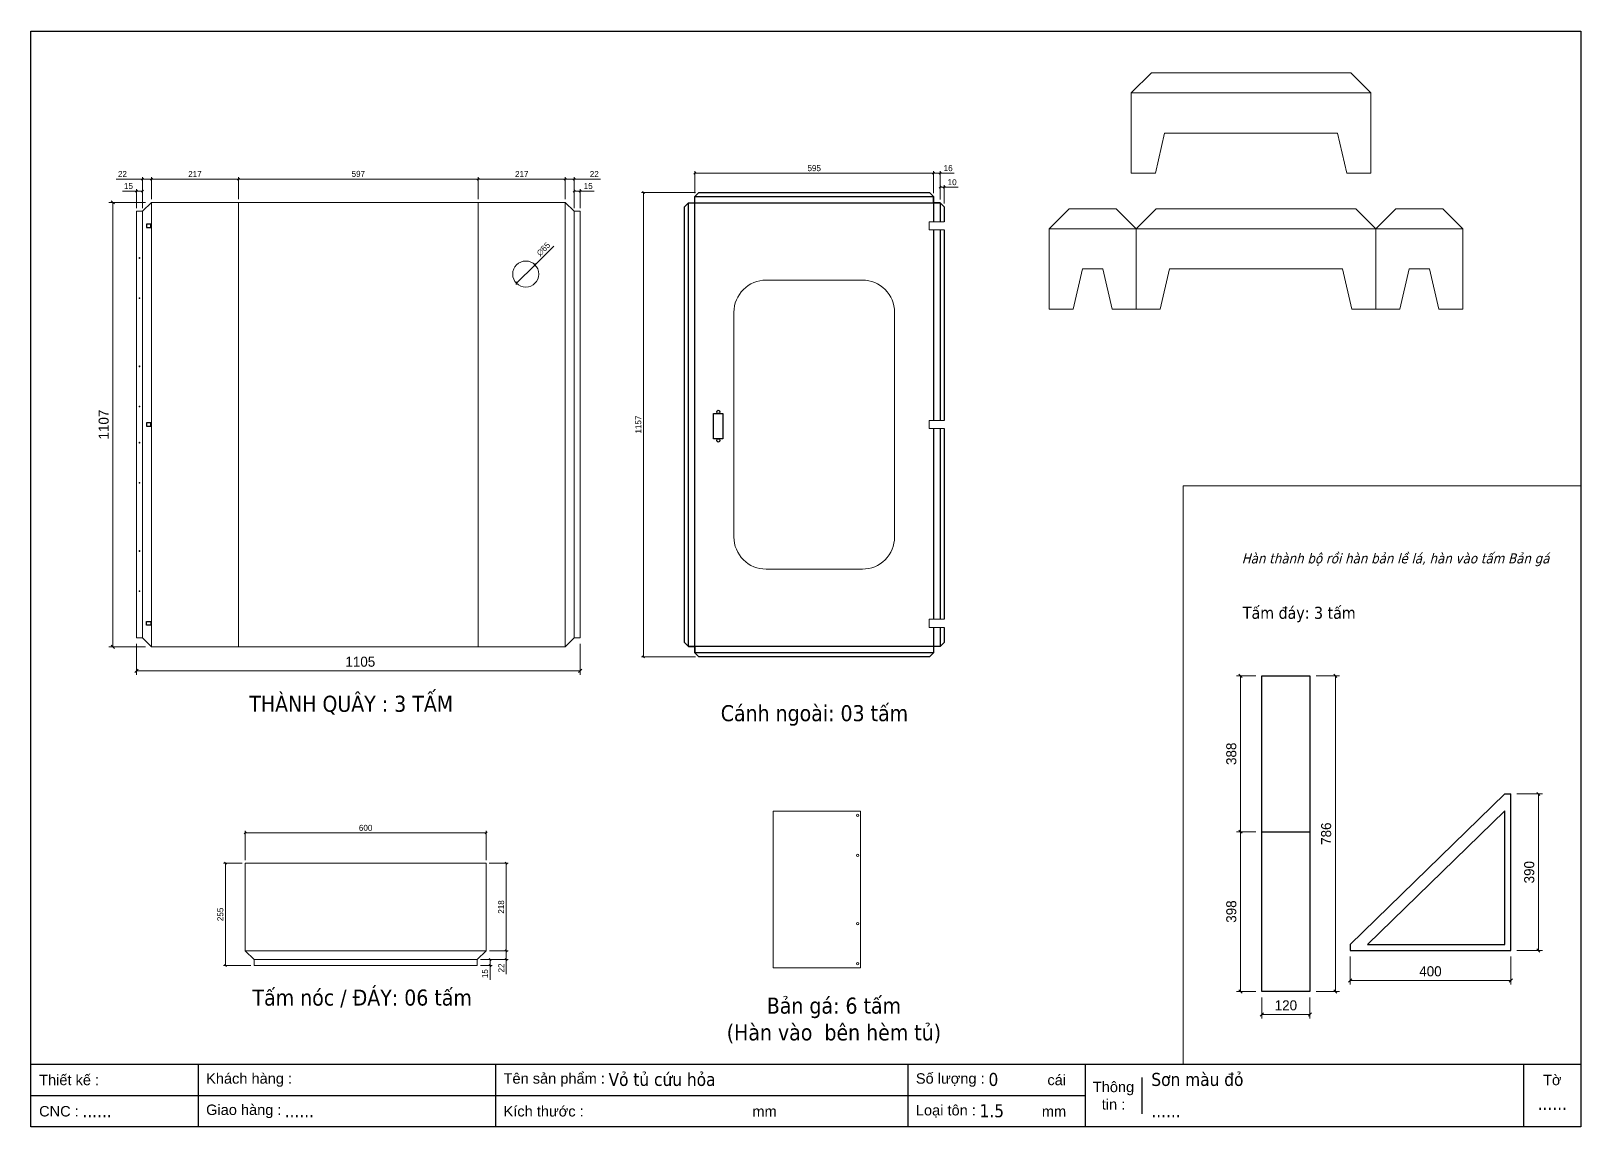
# Model space of a CAD drawing. Header units: millimetres. Extents: x 0 to 3861, y 0 to 2730.
import ezdxf
from ezdxf.enums import TextEntityAlignment as Align

# ---------------------------------------------------------------- set-up
doc = ezdxf.new("R2010")
doc.units = ezdxf.units.MM
doc.layers.add('DIM', color=253, linetype='Continuous')
doc.layers.add('S-CONCRETE', color=3, linetype='Continuous', lineweight=5)
doc.styles.add('Arial', font='arial.ttf')
doc.styles.add('Tahoma (Input Text)', font='tahoma.ttf')
doc.dimstyles.new('Dim-15', dxfattribs={"dimtxt": 15, "dimasz": 5, "dimexe": 5, "dimexo": 8, "dimgap": 5, "dimtad": 1, "dimdec": 0, "dimtxsty": 'Standard', "dimblk": 'OBLIQUE', "dimcen": 10, "dimclrd": 5, "dimclre": 5, "dimclrt": 3, "dimazin": 3, "dimtfac": 1, "dimtdec": 0, "dimtmove": 0, "dimatfit": 3, "dimldrblk": 'OBLIQUE', "dimlwd": 9, "dimlwe": 9})
doc.dimstyles.new('Dim-25', dxfattribs={"dimtxt": 25, "dimasz": 8, "dimexe": 10, "dimexo": 15, "dimgap": 10, "dimtad": 1, "dimdec": 0, "dimtxsty": 'Standard', "dimblk": 'OBLIQUE', "dimcen": 10, "dimclrd": 5, "dimclre": 5, "dimclrt": 3, "dimazin": 3, "dimtfac": 1, "dimtdec": 0, "dimtmove": 0, "dimatfit": 3, "dimldrblk": 'OBLIQUE', "dimlwd": 9, "dimlwe": 9})

# ---------------------------------------------------------------- blocks, each defined once
blk = doc.blocks.new('khungtenAsean2')
at = {"color": 7}
for p, q in [((2970, -1980), (0, -1980)), ((320, -1980), (320, -2100)), ((890, -1980), (890, -2100)), ((1680, -1980), (1680, -2100)), ((2020, -1980), (2020, -2100)), ((2860, -1980), (2860, -2100)), ((2128.3, -2005), (2128.3, -2075)), ((2020, -2040), (0, -2040))]:
    blk.add_line(p, q, dxfattribs=at)
blk.add_lwpolyline([(0, 0), (2970, 0), (2970, -2100), (0, -2100)], close=True, dxfattribs=at)
at = {"color": 2, "char_height": 20, "style": 'Arial'}
for s, insert, width, attachment_point in [('  Thiết kế :', (0, -2010), 917.634, 4), ('  Khách hàng :', (320, -2010), 917.634, 4), ('  Tên sản phẩm :', (890, -2010), 917.634, 4), ('  Số lượng :', (1680, -2010), 917.634, 4), ('cái', (1947.6, -2010), 917.634, 4), ('Thông\\Ptin :', (2074.2, -2040), 108.311, 5), ('Tờ', (2915, -2010), 110, 5), ('  CNC :', (0, -2070), 917.634, 4), ('  Giao hàng :', (320, -2070), 917.634, 4), ('  Kích thước :', (890, -2070), 917.634, 4), ('mm', (1382.3, -2070), 917.634, 4), ('  Loại tôn :', (1680, -2070), 917.634, 4), ('mm', (1936.9, -2070), 917.634, 4)]:
    blk.add_mtext(s, dxfattribs=dict(at, insert=insert, width=width, attachment_point=attachment_point))
at = {"color": 1, "style": 'Tahoma (Input Text)', "flags": 8}
for tag, p in [('#01', (137.1, -2021.3)), ('#03', (506.6, -2019.3)), ('#05', (1106.6, -2021.3)), ('#07', (1834.7, -2021.3)), ('#09', (2146.7, -2021.3)), ('#02', (98.5, -2081.3)), ('#04', (486.1, -2081.3)), ('#06', (1065.3, -2081.3)), ('#08', (1817.4, -2081.3)), ('#10', (2146.7, -2081.3))]:
    blk.add_attdef(tag, p, '', height=25, dxfattribs=at)
blk.add_attdef('#11', text='', height=25, dxfattribs=at).set_placement((2915, -2067.3), align=Align.CENTER)
blk = doc.blocks.new('*D1')
at = {"color": 0, "linetype": 'ByBlock', "lineweight": -2}
for p, q in [((1355.4, 2333.5), (1350.4, 2328.5)), ((1365.4, 2328.5), (1370.4, 2333.5))]:
    blk.add_line(p, q, dxfattribs=at)
at = {"layer": 'Defpoints', "color": 0, "transparency": 16777216}
for p in [(1367.9, 2331), (1352.9, 2281.1), (1367.9, 2281.1)]:
    blk.add_point(p, dxfattribs=at)
at = {"layer": 'DIM', "color": 5, "lineweight": 9, "transparency": 16777216}
for p, q in [((1352.9, 2289.1), (1352.9, 2336)), ((1352.9, 2331), (1367.9, 2331)), ((1367.9, 2289.1), (1367.9, 2336)), ((1367.9, 2331), (1403.1, 2331))]:
    blk.add_line(p, q, dxfattribs=at)
at = {"layer": 'DIM', "color": 3, "transparency": 16777216, "insert": (1388, 2343.7), "char_height": 15, "attachment_point": 5}
blk.add_mtext('15', dxfattribs=at)
blk = doc.blocks.new('_Oblique')
at = {"color": 0, "linetype": 'ByBlock', "lineweight": -2}
blk.add_line((-0.5, -0.5), (0.5, 0.5), dxfattribs=at)
blk = doc.blocks.new('*D2')
at = {"color": 0, "linetype": 'ByBlock', "lineweight": -2}
for p, q in [((1333.4, 2363.8), (1328.4, 2358.8)), ((1350.4, 2358.8), (1355.4, 2363.8))]:
    blk.add_line(p, q, dxfattribs=at)
at = {"layer": 'Defpoints', "color": 0, "transparency": 16777216}
for p in [(1330.9, 2361.3), (1330.9, 2303.1), (1352.9, 2281.1)]:
    blk.add_point(p, dxfattribs=at)
at = {"layer": 'DIM', "color": 5, "lineweight": 9, "transparency": 16777216}
for p, q in [((1330.9, 2311.1), (1330.9, 2366.3)), ((1330.9, 2361.3), (1352.9, 2361.3)), ((1352.9, 2289.1), (1352.9, 2366.3)), ((1352.9, 2361.3), (1418.9, 2361.3))]:
    blk.add_line(p, q, dxfattribs=at)
at = {"layer": 'DIM', "color": 3, "transparency": 16777216, "insert": (1403.1, 2373.8), "char_height": 15, "attachment_point": 5}
blk.add_mtext('22', dxfattribs=at)
blk = doc.blocks.new('*D3')
at = {"color": 0, "linetype": 'ByBlock', "lineweight": -2}
for p, q in [((1116.4, 2363.8), (1111.4, 2358.8)), ((1328.4, 2358.8), (1333.4, 2363.8))]:
    blk.add_line(p, q, dxfattribs=at)
at = {"layer": 'Defpoints', "color": 0, "transparency": 16777216}
for p in [(1113.9, 2361.3), (1113.9, 2303.1), (1330.9, 2303.1)]:
    blk.add_point(p, dxfattribs=at)
at = {"layer": 'DIM', "color": 5, "lineweight": 9, "transparency": 16777216}
for p, q in [((1113.9, 2311.1), (1113.9, 2366.3)), ((1330.9, 2361.3), (1113.9, 2361.3)), ((1330.9, 2311.1), (1330.9, 2366.3))]:
    blk.add_line(p, q, dxfattribs=at)
at = {"layer": 'DIM', "color": 3, "transparency": 16777216, "insert": (1222.4, 2373.8), "char_height": 15, "attachment_point": 5}
blk.add_mtext('217', dxfattribs=at)
blk = doc.blocks.new('*D4')
at = {"color": 0, "linetype": 'ByBlock', "lineweight": -2}
for p, q in [((519.4, 2363.8), (514.4, 2358.8)), ((1111.4, 2358.8), (1116.4, 2363.8))]:
    blk.add_line(p, q, dxfattribs=at)
at = {"layer": 'Defpoints', "color": 0, "transparency": 16777216}
for p in [(516.9, 2361.3), (516.9, 2303.1), (1113.9, 2303.1)]:
    blk.add_point(p, dxfattribs=at)
at = {"layer": 'DIM', "color": 5, "lineweight": 9, "transparency": 16777216}
for p, q in [((516.9, 2311.1), (516.9, 2366.3)), ((1113.9, 2361.3), (516.9, 2361.3)), ((1113.9, 2311.1), (1113.9, 2366.3))]:
    blk.add_line(p, q, dxfattribs=at)
at = {"layer": 'DIM', "color": 3, "transparency": 16777216, "insert": (815.4, 2374), "char_height": 15, "attachment_point": 5}
blk.add_mtext('597', dxfattribs=at)
blk = doc.blocks.new('*D5')
at = {"color": 0, "linetype": 'ByBlock', "lineweight": -2}
for p, q in [((302.4, 2363.8), (297.4, 2358.8)), ((514.4, 2358.8), (519.4, 2363.8))]:
    blk.add_line(p, q, dxfattribs=at)
at = {"layer": 'Defpoints', "color": 0, "transparency": 16777216}
for p in [(299.9, 2361.3), (299.9, 2303.1), (516.9, 2303.1)]:
    blk.add_point(p, dxfattribs=at)
at = {"layer": 'DIM', "color": 5, "lineweight": 9, "transparency": 16777216}
for p, q in [((299.9, 2311.1), (299.9, 2366.3)), ((516.9, 2361.3), (299.9, 2361.3)), ((516.9, 2311.1), (516.9, 2366.3))]:
    blk.add_line(p, q, dxfattribs=at)
at = {"layer": 'DIM', "color": 3, "transparency": 16777216, "insert": (408.4, 2373.8), "char_height": 15, "attachment_point": 5}
blk.add_mtext('217', dxfattribs=at)
blk = doc.blocks.new('*D6')
at = {"color": 0, "linetype": 'ByBlock', "lineweight": -2}
for p, q in [((265.4, 2333.5), (260.4, 2328.5)), ((275.4, 2328.5), (280.4, 2333.5))]:
    blk.add_line(p, q, dxfattribs=at)
at = {"layer": 'Defpoints', "color": 0, "transparency": 16777216}
for p in [(262.9, 2331), (262.9, 2281.1), (277.9, 2281.1)]:
    blk.add_point(p, dxfattribs=at)
at = {"layer": 'DIM', "color": 5, "lineweight": 9, "transparency": 16777216}
for p, q in [((262.9, 2331), (227.7, 2331)), ((262.9, 2289.1), (262.9, 2336)), ((277.9, 2331), (262.9, 2331)), ((277.9, 2289.1), (277.9, 2336))]:
    blk.add_line(p, q, dxfattribs=at)
at = {"layer": 'DIM', "color": 3, "transparency": 16777216, "insert": (242.8, 2343.7), "char_height": 15, "attachment_point": 5}
blk.add_mtext('15', dxfattribs=at)
blk = doc.blocks.new('*D7')
at = {"color": 0, "linetype": 'ByBlock', "lineweight": -2}
for p, q in [((280.4, 2363.8), (275.4, 2358.8)), ((297.4, 2358.8), (302.4, 2363.8))]:
    blk.add_line(p, q, dxfattribs=at)
at = {"layer": 'Defpoints', "color": 0, "transparency": 16777216}
for p in [(299.9, 2361.3), (277.9, 2281.1), (299.9, 2303.1)]:
    blk.add_point(p, dxfattribs=at)
at = {"layer": 'DIM', "color": 5, "lineweight": 9, "transparency": 16777216}
for p, q in [((277.9, 2361.3), (212, 2361.3)), ((277.9, 2289.1), (277.9, 2366.3)), ((299.9, 2361.3), (277.9, 2361.3)), ((299.9, 2311.1), (299.9, 2366.3))]:
    blk.add_line(p, q, dxfattribs=at)
at = {"layer": 'DIM', "color": 3, "transparency": 16777216, "insert": (227.8, 2373.8), "char_height": 15, "attachment_point": 5}
blk.add_mtext('22', dxfattribs=at)
blk = doc.blocks.new('*D8')
at = {"color": 0, "linetype": 'ByBlock', "lineweight": -2}
for p, q in [((207.8, 2299.1), (199.8, 2307.1)), ((199.8, 1200.1), (207.8, 1192.1))]:
    blk.add_line(p, q, dxfattribs=at)
at = {"layer": 'Defpoints', "color": 0, "transparency": 16777216}
for p in [(299.9, 2303.1), (203.8, 1196.1), (299.9, 1196.1)]:
    blk.add_point(p, dxfattribs=at)
at = {"layer": 'DIM', "color": 5, "lineweight": 9, "transparency": 16777216}
for p, q in [((284.9, 2303.1), (193.8, 2303.1)), ((203.8, 2303.1), (203.8, 1196.1)), ((284.9, 1196.1), (193.8, 1196.1))]:
    blk.add_line(p, q, dxfattribs=at)
at = {"layer": 'DIM', "color": 3, "transparency": 16777216, "insert": (181.1, 1749.6), "char_height": 25, "attachment_point": 5, "rotation": 90}
blk.add_mtext('1107', dxfattribs=at)
blk = doc.blocks.new('*D9')
at = {"color": 0, "linetype": 'ByBlock', "lineweight": -2}
for p, q in [((1255.5, 2151), (1255.5, 2144)), ((1209.3, 2098.2), (1209.4, 2105.3))]:
    blk.add_line(p, q, dxfattribs=at)
at = {"layer": 'Defpoints', "color": 0, "transparency": 16777216}
for p in [(1255.5, 2147.5), (1209.3, 2101.8)]:
    blk.add_point(p, dxfattribs=at)
at = {"layer": 'DIM', "color": 5, "lineweight": 9, "transparency": 16777216}
for p in [(1302.7, 2194.3), (1209.3, 2101.8)]:
    blk.add_line(p, (1255.5, 2147.5), dxfattribs=at)
at = {"layer": 'DIM', "color": 3, "transparency": 16777216, "insert": (1276.5, 2186.7), "char_height": 15, "attachment_point": 5, "rotation": 44.7379}
blk.add_mtext('∅65', dxfattribs=at)
blk = doc.blocks.new('*D10')
at = {"color": 0, "linetype": 'ByBlock', "lineweight": -2}
for p, q in [((266.9, 1140.1), (258.9, 1132.1)), ((1363.9, 1132.1), (1371.9, 1140.1))]:
    blk.add_line(p, q, dxfattribs=at)
at = {"layer": 'Defpoints', "color": 0, "transparency": 16777216}
for p in [(262.9, 1218.1), (1367.9, 1218.1), (1367.9, 1136.1)]:
    blk.add_point(p, dxfattribs=at)
at = {"layer": 'DIM', "color": 5, "lineweight": 9, "transparency": 16777216}
for p, q in [((262.9, 1203.1), (262.9, 1126.1)), ((1367.9, 1203.1), (1367.9, 1126.1)), ((262.9, 1136.1), (1367.9, 1136.1))]:
    blk.add_line(p, q, dxfattribs=at)
at = {"layer": 'DIM', "color": 3, "transparency": 16777216, "insert": (820.3, 1158.8), "char_height": 25, "attachment_point": 5}
blk.add_mtext('1105', dxfattribs=at)
blk = doc.blocks.new('*D11')
at = {"color": 0, "linetype": 'ByBlock', "lineweight": -2}
for p, q in [((536.1, 734.9), (531.1, 729.9)), ((1131.1, 729.9), (1136.1, 734.9))]:
    blk.add_line(p, q, dxfattribs=at)
at = {"layer": 'Defpoints', "color": 0, "transparency": 16777216}
for p in [(1133.6, 732.4), (533.6, 657), (1133.6, 657)]:
    blk.add_point(p, dxfattribs=at)
at = {"layer": 'DIM', "color": 5, "lineweight": 9, "transparency": 16777216}
for p, q in [((533.6, 665), (533.6, 737.4)), ((1133.6, 665), (1133.6, 737.4)), ((533.6, 732.4), (1133.6, 732.4))]:
    blk.add_line(p, q, dxfattribs=at)
at = {"layer": 'DIM', "color": 3, "transparency": 16777216, "insert": (833.6, 745), "char_height": 15, "attachment_point": 5}
blk.add_mtext('600', dxfattribs=at)
blk = doc.blocks.new('*D12')
at = {"color": 0, "linetype": 'ByBlock', "lineweight": -2}
for p, q in [((1186.3, 654.5), (1181.3, 659.5)), ((1181.3, 441.5), (1186.3, 436.5))]:
    blk.add_line(p, q, dxfattribs=at)
at = {"layer": 'Defpoints', "color": 0, "transparency": 16777216}
for p in [(1133.6, 657), (1133.7, 439), (1183.8, 439)]:
    blk.add_point(p, dxfattribs=at)
at = {"layer": 'DIM', "color": 5, "lineweight": 9, "transparency": 16777216}
for p, q in [((1141.6, 657), (1188.8, 657)), ((1183.8, 657), (1183.8, 439)), ((1141.7, 439), (1188.8, 439))]:
    blk.add_line(p, q, dxfattribs=at)
at = {"layer": 'DIM', "color": 3, "transparency": 16777216, "insert": (1171.1, 548), "char_height": 15, "attachment_point": 5, "rotation": 90}
blk.add_mtext('218', dxfattribs=at)
blk = doc.blocks.new('*D13')
at = {"color": 0, "linetype": 'ByBlock', "lineweight": -2}
for p, q in [((486.8, 654.5), (481.8, 659.5)), ((481.8, 404.5), (486.8, 399.5))]:
    blk.add_line(p, q, dxfattribs=at)
at = {"layer": 'Defpoints', "color": 0, "transparency": 16777216}
for p in [(533.6, 657), (484.3, 402), (555.7, 402)]:
    blk.add_point(p, dxfattribs=at)
at = {"layer": 'DIM', "color": 5, "lineweight": 9, "transparency": 16777216}
for p, q in [((525.6, 657), (479.3, 657)), ((484.3, 657), (484.3, 402)), ((547.7, 402), (479.3, 402))]:
    blk.add_line(p, q, dxfattribs=at)
at = {"layer": 'DIM', "color": 3, "transparency": 16777216, "insert": (471.7, 529.5), "char_height": 15, "attachment_point": 5, "rotation": 90}
blk.add_mtext('255', dxfattribs=at)
blk = doc.blocks.new('*D14')
at = {"color": 0, "linetype": 'ByBlock', "lineweight": -2}
for p, q in [((1186.3, 436.5), (1181.3, 441.5)), ((1181.3, 419.5), (1186.3, 414.5))]:
    blk.add_line(p, q, dxfattribs=at)
at = {"layer": 'Defpoints', "color": 0, "transparency": 16777216}
for p in [(1133.7, 439), (1111.7, 417), (1183.8, 417)]:
    blk.add_point(p, dxfattribs=at)
at = {"layer": 'DIM', "color": 5, "lineweight": 9, "transparency": 16777216}
for p, q in [((1141.7, 439), (1188.8, 439)), ((1183.8, 439), (1183.8, 417)), ((1119.7, 417), (1188.8, 417)), ((1183.8, 417), (1183.8, 380.4))]:
    blk.add_line(p, q, dxfattribs=at)
at = {"layer": 'DIM', "color": 3, "transparency": 16777216, "insert": (1171.3, 396.2), "char_height": 15, "attachment_point": 5, "rotation": 90}
blk.add_mtext('22', dxfattribs=at)
blk = doc.blocks.new('*D15')
at = {"color": 0, "linetype": 'ByBlock', "lineweight": -2}
for p, q in [((1146, 414.5), (1141, 419.5)), ((1141, 404.5), (1146, 399.5))]:
    blk.add_line(p, q, dxfattribs=at)
at = {"layer": 'Defpoints', "color": 0, "transparency": 16777216}
for p in [(1111.7, 417), (1111.7, 402), (1143.5, 402)]:
    blk.add_point(p, dxfattribs=at)
at = {"layer": 'DIM', "color": 5, "lineweight": 9, "transparency": 16777216}
for p, q in [((1119.7, 417), (1148.5, 417)), ((1119.7, 402), (1148.5, 402)), ((1143.5, 417), (1143.5, 402)), ((1143.5, 402), (1143.5, 366.8))]:
    blk.add_line(p, q, dxfattribs=at)
at = {"layer": 'DIM', "color": 3, "transparency": 16777216, "insert": (1130.9, 381.9), "char_height": 15, "attachment_point": 5, "rotation": 90}
blk.add_mtext('15', dxfattribs=at)
blk = doc.blocks.new('*D16')
at = {"color": 0, "linetype": 'ByBlock', "lineweight": -2}
for p, q in [((3253.1, 1119.6), (3245.1, 1127.6)), ((3245.1, 341.6), (3253.1, 333.6))]:
    blk.add_line(p, q, dxfattribs=at)
at = {"layer": 'Defpoints', "color": 0, "transparency": 16777216}
for p in [(3185.9, 1123.6), (3185.9, 337.6), (3249.1, 337.6)]:
    blk.add_point(p, dxfattribs=at)
at = {"layer": 'DIM', "color": 5, "lineweight": 9, "transparency": 16777216}
for p, q in [((3200.9, 1123.6), (3259.1, 1123.6)), ((3249.1, 1123.6), (3249.1, 337.6)), ((3200.9, 337.6), (3259.1, 337.6))]:
    blk.add_line(p, q, dxfattribs=at)
at = {"layer": 'DIM', "color": 3, "transparency": 16777216, "insert": (3226.3, 730.6), "char_height": 25, "attachment_point": 5, "rotation": 90}
blk.add_mtext('786', dxfattribs=at)
blk = doc.blocks.new('*D17')
at = {"color": 0, "linetype": 'ByBlock', "lineweight": -2}
for p, q in [((3016.8, 1119.6), (3008.8, 1127.6)), ((3008.8, 739.6), (3016.8, 731.6))]:
    blk.add_line(p, q, dxfattribs=at)
at = {"layer": 'Defpoints', "color": 0, "transparency": 16777216}
for p in [(3065.9, 1123.6), (3012.8, 735.6), (3065.9, 735.6)]:
    blk.add_point(p, dxfattribs=at)
at = {"layer": 'DIM', "color": 5, "lineweight": 9, "transparency": 16777216}
for p, q in [((3050.9, 1123.6), (3002.8, 1123.6)), ((3012.8, 1123.6), (3012.8, 735.6)), ((3050.9, 735.6), (3002.8, 735.6))]:
    blk.add_line(p, q, dxfattribs=at)
at = {"layer": 'DIM', "color": 3, "transparency": 16777216, "insert": (2990, 929.6), "char_height": 25, "attachment_point": 5, "rotation": 90}
blk.add_mtext('388', dxfattribs=at)
blk = doc.blocks.new('*D18')
at = {"color": 0, "linetype": 'ByBlock', "lineweight": -2}
for p, q in [((3016.8, 731.6), (3008.8, 739.6)), ((3008.8, 341.6), (3016.8, 333.6))]:
    blk.add_line(p, q, dxfattribs=at)
at = {"layer": 'Defpoints', "color": 0, "transparency": 16777216}
for p in [(3065.9, 735.6), (3012.8, 337.6), (3065.9, 337.6)]:
    blk.add_point(p, dxfattribs=at)
at = {"layer": 'DIM', "color": 5, "lineweight": 9, "transparency": 16777216}
for p, q in [((3050.9, 735.6), (3002.8, 735.6)), ((3012.8, 735.6), (3012.8, 337.6)), ((3050.9, 337.6), (3002.8, 337.6))]:
    blk.add_line(p, q, dxfattribs=at)
at = {"layer": 'DIM', "color": 3, "transparency": 16777216, "insert": (2990, 536.6), "char_height": 25, "attachment_point": 5, "rotation": 90}
blk.add_mtext('398', dxfattribs=at)
blk = doc.blocks.new('*D19')
at = {"color": 0, "linetype": 'ByBlock', "lineweight": -2}
for p, q in [((3758.8, 825.6), (3750.8, 833.6)), ((3750.8, 443.6), (3758.8, 435.6))]:
    blk.add_line(p, q, dxfattribs=at)
at = {"layer": 'Defpoints', "color": 0, "transparency": 16777216}
for p in [(3686, 829.6), (3686, 439.6), (3754.8, 439.6)]:
    blk.add_point(p, dxfattribs=at)
at = {"layer": 'DIM', "color": 5, "lineweight": 9, "transparency": 16777216}
for p, q in [((3701, 829.6), (3764.8, 829.6)), ((3754.8, 829.6), (3754.8, 439.6)), ((3701, 439.6), (3764.8, 439.6))]:
    blk.add_line(p, q, dxfattribs=at)
at = {"layer": 'DIM', "color": 3, "transparency": 16777216, "insert": (3732.1, 634.6), "char_height": 25, "attachment_point": 5, "rotation": 90}
blk.add_mtext('390', dxfattribs=at)
blk = doc.blocks.new('*D20')
at = {"color": 0, "linetype": 'ByBlock', "lineweight": -2}
for p, q in [((3290, 369), (3282, 361)), ((3682, 361), (3690, 369))]:
    blk.add_line(p, q, dxfattribs=at)
at = {"layer": 'Defpoints', "color": 0, "transparency": 16777216}
for p in [(3286, 439.6), (3686, 439.6), (3686, 365)]:
    blk.add_point(p, dxfattribs=at)
at = {"layer": 'DIM', "color": 5, "lineweight": 9, "transparency": 16777216}
for p, q in [((3286, 424.6), (3286, 355)), ((3686, 424.6), (3686, 355)), ((3286, 365), (3686, 365))]:
    blk.add_line(p, q, dxfattribs=at)
at = {"layer": 'DIM', "color": 3, "transparency": 16777216, "insert": (3486, 387.7), "char_height": 25, "attachment_point": 5}
blk.add_mtext('400', dxfattribs=at)
blk = doc.blocks.new('*D21')
at = {"color": 0, "linetype": 'ByBlock', "lineweight": -2}
for p, q in [((3069.9, 284.1), (3061.9, 276.1)), ((3181.9, 276.1), (3189.9, 284.1))]:
    blk.add_line(p, q, dxfattribs=at)
at = {"layer": 'Defpoints', "color": 0, "transparency": 16777216}
for p in [(3065.9, 337.6), (3185.9, 337.6), (3185.9, 280.1)]:
    blk.add_point(p, dxfattribs=at)
at = {"layer": 'DIM', "color": 5, "lineweight": 9, "transparency": 16777216}
for p, q in [((3065.9, 322.6), (3065.9, 270.1)), ((3185.9, 322.6), (3185.9, 270.1)), ((3065.9, 280.1), (3185.9, 280.1))]:
    blk.add_line(p, q, dxfattribs=at)
at = {"layer": 'DIM', "color": 3, "transparency": 16777216, "insert": (3125.9, 302.9), "char_height": 25, "attachment_point": 5}
blk.add_mtext('120', dxfattribs=at)
blk = doc.blocks.new('*D22')
at = {"color": 0, "linetype": 'ByBlock', "lineweight": -2}
for p, q in [((2267, 2343.3), (2262, 2338.3)), ((2272, 2338.3), (2277, 2343.3))]:
    blk.add_line(p, q, dxfattribs=at)
at = {"layer": 'Defpoints', "color": 0, "transparency": 16777216}
for p in [(2274.5, 2340.8), (2264.5, 2302.1), (2274.5, 2292.1)]:
    blk.add_point(p, dxfattribs=at)
at = {"layer": 'DIM', "color": 5, "lineweight": 9, "transparency": 16777216}
for p, q in [((2264.5, 2310.1), (2264.5, 2345.8)), ((2264.5, 2340.8), (2274.5, 2340.8)), ((2274.5, 2300.1), (2274.5, 2345.8)), ((2274.5, 2340.8), (2309.6, 2340.8))]:
    blk.add_line(p, q, dxfattribs=at)
at = {"layer": 'DIM', "color": 3, "transparency": 16777216, "insert": (2294.5, 2353.4), "char_height": 15, "attachment_point": 5}
blk.add_mtext('10', dxfattribs=at)
blk = doc.blocks.new('*D23')
at = {"color": 0, "linetype": 'ByBlock', "lineweight": -2}
for p, q in [((2251, 2378.2), (2246, 2373.2)), ((2262, 2373.2), (2267, 2378.2))]:
    blk.add_line(p, q, dxfattribs=at)
at = {"layer": 'Defpoints', "color": 0, "transparency": 16777216}
for p in [(2264.5, 2375.7), (2248.5, 2318.1), (2264.5, 2302.1)]:
    blk.add_point(p, dxfattribs=at)
at = {"layer": 'DIM', "color": 5, "lineweight": 9, "transparency": 16777216}
for p, q in [((2248.5, 2326.1), (2248.5, 2380.7)), ((2248.5, 2375.7), (2264.5, 2375.7)), ((2264.5, 2310.1), (2264.5, 2380.7)), ((2264.5, 2375.7), (2299.6, 2375.7))]:
    blk.add_line(p, q, dxfattribs=at)
at = {"layer": 'DIM', "color": 3, "transparency": 16777216, "insert": (2284.6, 2388.3), "char_height": 15, "attachment_point": 5}
blk.add_mtext('16', dxfattribs=at)
blk = doc.blocks.new('*D24')
at = {"color": 0, "linetype": 'ByBlock', "lineweight": -2}
for p, q in [((1656, 2378.2), (1651, 2373.2)), ((2246, 2373.2), (2251, 2378.2))]:
    blk.add_line(p, q, dxfattribs=at)
at = {"layer": 'Defpoints', "color": 0, "transparency": 16777216}
for p in [(1653.5, 2375.7), (1653.5, 2318.1), (2248.5, 2318.1)]:
    blk.add_point(p, dxfattribs=at)
at = {"layer": 'DIM', "color": 5, "lineweight": 9, "transparency": 16777216}
for p, q in [((1653.5, 2326.1), (1653.5, 2380.7)), ((2248.5, 2375.7), (1653.5, 2375.7)), ((2248.5, 2326.1), (2248.5, 2380.7))]:
    blk.add_line(p, q, dxfattribs=at)
at = {"layer": 'DIM', "color": 3, "transparency": 16777216, "insert": (1951, 2388.3), "char_height": 15, "attachment_point": 5}
blk.add_mtext('595', dxfattribs=at)
blk = doc.blocks.new('*D25')
at = {"color": 0, "linetype": 'ByBlock', "lineweight": -2}
for p, q in [((1527.9, 2325.6), (1522.9, 2330.6)), ((1522.9, 1173.6), (1527.9, 1168.6))]:
    blk.add_line(p, q, dxfattribs=at)
at = {"layer": 'Defpoints', "color": 0, "transparency": 16777216}
for p in [(1663.5, 2328.1), (1525.4, 1171.1), (1663.5, 1171.1)]:
    blk.add_point(p, dxfattribs=at)
at = {"layer": 'DIM', "color": 5, "lineweight": 9, "transparency": 16777216}
for p, q in [((1655.5, 2328.1), (1520.4, 2328.1)), ((1525.4, 2328.1), (1525.4, 1171.1)), ((1655.5, 1171.1), (1520.4, 1171.1))]:
    blk.add_line(p, q, dxfattribs=at)
at = {"layer": 'DIM', "color": 3, "transparency": 16777216, "insert": (1512.8, 1749.6), "char_height": 15, "attachment_point": 5, "rotation": 90}
blk.add_mtext('1157', dxfattribs=at)

msp = doc.modelspace()

# ---------------------------------------------------------------- linework, layer by layer
at = {"color": 7}
for p, q in [((3671, 829.6), (3686, 829.6)), ((3286, 454.6), (3286, 439.6))]:
    msp.add_line(p, q, dxfattribs=at)
at = {"color": 7, "linetype": 'Continuous'}
for p, q in [((3686, 439.6), (3686, 829.6)), ((3671, 454.6), (3671, 787.8)), ((3286, 439.6), (3686, 439.6)), ((3329, 454.6), (3671, 454.6))]:
    msp.add_line(p, q, dxfattribs=at)
msp.add_line((3065.9, 735.6), (3185.9, 735.6))
at = {"color": 7}
for points in [[(1637.5, 2302.1), (1653.5, 2302.1), (1653.5, 2318.1)], [(1653.5, 2318.1), (2248.5, 2318.1)], [(1663.5, 2328.1), (2238.5, 2328.1)], [(2248.5, 2318.1), (2248.5, 2302.1), (2264.5, 2302.1)], [(2264.5, 2302.1), (2248.5, 2302.1), (2248.5, 2318.1)], [(1627.5, 1207.1), (1627.5, 2292.1)], [(1637.5, 1197.1), (1637.5, 2302.1)], [(2248.5, 1244.6), (2248.5, 1197.1), (1653.5, 1197.1), (1653.5, 2302.1), (2248.5, 2302.1), (2248.5, 2254.6)], [(2264.5, 2302.1), (2264.5, 2254.6)], [(2274.5, 2292.1), (2274.5, 2254.6)], [(2248.5, 2234.6), (2248.5, 1759.6)], [(2264.5, 2234.6), (2264.5, 1759.6)], [(2274.5, 2234.6), (2274.5, 1759.6)], [(2248.5, 1739.6), (2248.5, 1264.6)], [(2264.5, 1739.6), (2264.5, 1264.6)], [(2274.5, 1739.6), (2274.5, 1264.6)], [(2264.5, 1244.6), (2264.5, 1197.1)], [(2274.5, 1244.6), (2274.5, 1207.1)], [(1663.5, 1181.1), (1653.5, 1181.1), (1653.5, 1197.1), (1637.5, 1197.1)], [(1637.5, 1197.1), (1653.5, 1197.1), (1653.5, 1181.1)], [(2264.5, 1197.1), (2248.5, 1197.1), (2248.5, 1181.1)], [(2264.5, 1197.1), (2248.5, 1197.1), (2248.5, 1181.1)], [(2248.5, 1181.1), (1663.5, 1181.1)], [(2238.5, 1171.1), (1663.5, 1171.1)]]:
    msp.add_lwpolyline(points, dxfattribs=at)
at = {"color": 2}
for points in [[(298.9, 2248.9), (287.9, 2248.9), (287.9, 2240.4), (298.9, 2240.4)], [(1700.5, 1777.2), (1723.5, 1777.2), (1723.5, 1714.2), (1700.5, 1714.2)], [(298.9, 1753.9), (287.9, 1753.9), (287.9, 1745.4), (298.9, 1745.4)], [(298.9, 1250.4), (287.9, 1250.4), (287.9, 1258.9), (298.9, 1258.9)]]:
    msp.add_lwpolyline(points, close=True, dxfattribs=at)
msp.add_lwpolyline([(3065.9, 1123.6), (3185.9, 1123.6), (3185.9, 337.6), (3065.9, 337.6)], close=True)
for centre in [(1712, 1781.2), (1712, 1710.2)]:
    msp.add_circle(centre, 4, dxfattribs=at)
at = {"layer": 'S-CONCRETE', "color": 0}
for p, q in [((2740.8, 2575.9), (2790.8, 2625.9)), ((3337.8, 2575.9), (3287.8, 2625.9)), ((2740.8, 2575.9), (3337.8, 2575.9)), ((2800.8, 2375.9), (2823.8, 2475.9)), ((2823.8, 2475.9), (3254.8, 2475.9)), ((3277.8, 2375.9), (3254.8, 2475.9)), ((2740.8, 2375.9), (2800.8, 2375.9)), ((1653.5, 2318.1), (1663.5, 2328.1)), ((2248.5, 2318.1), (2238.5, 2328.1)), ((262.9, 2281.1), (262.9, 1218.1)), ((262.9, 2281.1), (277.9, 2281.1)), ((277.9, 2281.1), (299.9, 2303.1)), ((277.9, 2281.1), (277.9, 1218.1)), ((299.9, 2303.1), (299.9, 1196.1)), ((1330.9, 2303.1), (1330.9, 1196.1)), ((1352.9, 2281.1), (1330.9, 2303.1)), ((1352.9, 2281.1), (1352.9, 1218.1)), ((1367.9, 2281.1), (1352.9, 2281.1)), ((1367.9, 2281.1), (1367.9, 1218.1)), ((1637.5, 2302.1), (1627.5, 2292.1)), ((2264.5, 2302.1), (2274.5, 2292.1)), ((2535.9, 2237.4), (2585.9, 2287.4)), ((2752.9, 2237.4), (2702.9, 2287.4)), ((2752.9, 2237.4), (2802.9, 2287.4)), ((3349.9, 2237.4), (3299.9, 2287.4)), ((3349.9, 2237.4), (3399.9, 2287.4)), ((3566.9, 2237.4), (3516.9, 2287.4)), ((2535.9, 2237.4), (2752.9, 2237.4)), ((2752.9, 2237.4), (3349.9, 2237.4)), ((3566.9, 2237.4), (3349.9, 2237.4)), ((2595.9, 2037.4), (2618.9, 2137.4)), ((2618.9, 2137.4), (2669.9, 2137.4)), ((2692.9, 2037.4), (2669.9, 2137.4)), ((2812.9, 2037.4), (2835.9, 2137.4)), ((2835.9, 2137.4), (3266.9, 2137.4)), ((3289.9, 2037.4), (3266.9, 2137.4)), ((3409.9, 2037.4), (3432.9, 2137.4)), ((3483.9, 2137.4), (3432.9, 2137.4)), ((3506.9, 2037.4), (3483.9, 2137.4)), ((2535.9, 2037.4), (2595.9, 2037.4)), ((2752.9, 2037.4), (2812.9, 2037.4)), ((3566.9, 2037.4), (3506.9, 2037.4)), ((277.9, 1218.1), (262.9, 1218.1)), ((277.9, 1218.1), (299.9, 1196.1)), ((1352.9, 1218.1), (1330.9, 1196.1)), ((1367.9, 1218.1), (1352.9, 1218.1)), ((1637.5, 1197.1), (1627.5, 1207.1)), ((2264.5, 1197.1), (2274.5, 1207.1)), ((1653.5, 1181.1), (1663.5, 1171.1)), ((2248.5, 1181.1), (2238.5, 1171.1)), ((3671, 829.6), (3286, 454.6)), ((3671, 787.8), (3329, 454.6)), ((533.7, 439), (555.7, 417)), ((1133.7, 439), (1111.7, 417)), ((555.7, 417), (1111.7, 417)), ((555.7, 417), (555.7, 402)), ((555.7, 402), (1111.7, 402)), ((1111.7, 417), (1111.7, 402))]:
    msp.add_line(p, q, dxfattribs=at)
at = {"layer": 'S-CONCRETE', "color": 2}
for p, q in [((2274.5, 2254.6), (2237.5, 2254.6)), ((2237.5, 2254.6), (2237.5, 2234.6)), ((2274.5, 2234.6), (2237.5, 2234.6)), ((2274.5, 1759.6), (2237.5, 1759.6)), ((2237.5, 1739.6), (2237.5, 1759.6)), ((2274.5, 1739.6), (2237.5, 1739.6)), ((2274.5, 1264.6), (2237.5, 1264.6)), ((2237.5, 1244.6), (2237.5, 1264.6)), ((2274.5, 1244.6), (2237.5, 1244.6))]:
    msp.add_line(p, q, dxfattribs=at)
at = {"layer": 'S-CONCRETE', "color": 0}
for points in [[(3287.8, 2625.9), (2790.8, 2625.9)], [(2740.8, 2575.9), (2740.8, 2375.9), (2800.8, 2375.9)], [(3277.8, 2375.9), (3337.8, 2375.9), (3337.8, 2575.9)], [(299.9, 2303.1), (1330.9, 2303.1)], [(1367.9, 2281.1), (1367.9, 1218.1)], [(2702.9, 2287.4), (2585.9, 2287.4)], [(3299.9, 2287.4), (2802.9, 2287.4)], [(3399.9, 2287.4), (3516.9, 2287.4)], [(2535.9, 2237.4), (2535.9, 2037.4), (2595.9, 2037.4)], [(2692.9, 2037.4), (2752.9, 2037.4), (2752.9, 2237.4)], [(2752.9, 2237.4), (2752.9, 2037.4), (2812.9, 2037.4)], [(3289.9, 2037.4), (3349.9, 2037.4), (3349.9, 2237.4)], [(3409.9, 2037.4), (3349.9, 2037.4), (3349.9, 2237.4)], [(3566.9, 2237.4), (3566.9, 2037.4), (3506.9, 2037.4)], [(1330.9, 1196.1), (299.9, 1196.1)]]:
    msp.add_lwpolyline(points, dxfattribs=at)
for points in [[(516.9, 1196.1), (1113.9, 1196.1), (1113.9, 2303.1), (516.9, 2303.1)], [(2870.3, 1597.1), (3861, 1597.1), (3861, 156), (2870.3, 156)], [(1848.4, 396.6), (2066.4, 396.6), (2066.4, 786.6), (1848.4, 786.6)], [(533.6, 657), (1133.6, 657), (1133.7, 439), (533.7, 439)]]:
    msp.add_lwpolyline(points, close=True, dxfattribs=at)
at = {"layer": 'S-CONCRETE', "color": 2}
msp.add_lwpolyline([(1831, 1389.6), (2071, 1389.6, 0.414214), (2151, 1469.6), (2151, 2029.6, 0.414214), (2071, 2109.6), (1831, 2109.6, 0.414214), (1751, 2029.6), (1751, 1469.6, 0.414214)], format="xyb", close=True, dxfattribs=at)
for centre, radius in [((270.4, 2164.6), 1), ((1232.4, 2124.6), 32.5), ((270.4, 2064.6), 1), ((270.4, 1894.6), 1), ((270.4, 1794.6), 1), ((270.4, 1704.6), 1), ((270.4, 1604.6), 1), ((270.4, 1434.6), 1), ((270.4, 1334.6), 1), ((2058.9, 776.6), 3), ((2058.9, 676.6), 3), ((2058.9, 506.6), 3), ((2058.9, 406.6), 3)]:
    msp.add_circle(centre, radius, dxfattribs=at)

# ---------------------------------------------------------------- block references
at = {"color": 7}
ref = msp.add_blockref('khungtenAsean2', (0, 2730), dxfattribs=dict(at, xscale=1.299999999813735, yscale=1.299999999813735, zscale=1.299999999813735))
ref.add_attrib('#11', '......', dxfattribs={"color": 1, "height": 32.5, "style": 'Tahoma (Input Text)'}).set_placement((3789.5, 42.4), align=Align.CENTER)
ref.add_attrib('#09', 'Sơn màu đỏ', (2790.7, 102.3), dxfattribs={"color": 1, "height": 32.5, "style": 'Tahoma (Input Text)'})
ref.add_attrib('#10', '......', (2790.7, 24.3), dxfattribs={"color": 1, "height": 32.5, "style": 'Tahoma (Input Text)'})
ref.add_attrib('#08', '1.5', (2362.7, 24.3), dxfattribs={"color": 1, "height": 32.5, "style": 'Tahoma (Input Text)'})
ref.add_attrib('#07', '0', (2385.1, 102.3), dxfattribs={"color": 1, "height": 32.5, "style": 'Tahoma (Input Text)'})
ref.add_attrib('#05', 'Vỏ tủ cứu hỏa', (1438.6, 102.3), dxfattribs={"color": 1, "height": 32.5, "style": 'Tahoma (Input Text)'})
ref.add_attrib('#04', '......', (631.9, 24.3), dxfattribs={"color": 1, "height": 32.5, "style": 'Tahoma (Input Text)'})
ref.add_attrib('#02', '......', (128, 24.3), dxfattribs={"color": 1, "height": 32.5, "style": 'Tahoma (Input Text)'})

# ---------------------------------------------------------------- texts
at = {"width": 921.674, "attachment_point": 5}
for s, insert, char_height in [('{\\fTahoma|b0|i1|c0|p34;Hàn thành bộ rồi hàn bản lề lá, hàn vào tấm Bản gá}', (3399.1, 1412.8), 25), ('{\\fTahoma|b0|i0|c0|p34;Tấm đáy: 3 tấm}', (3159.2, 1276.5), 30), ('{\\fTahoma|b0|i0|c0|p34;THÀNH QUÂY : 3 TẤM}', (797.6, 1050.7), 40), ('{\\fTahoma|b0|i0|c0|p34;Cánh ngoài: 03 tấm}', (1951.5, 1025.1), 40), ('{\\fTahoma|b0|i0|c0|p34;Tấm nóc / ĐÁY: 06 tấm}', (825, 319.9), 40), ('{\\fTahoma|b0|i0|c0|p34;Bản gá: 6 tấm\\P(Hàn vào  bên hèm tủ)}', (2000, 265.4), 40)]:
    msp.add_mtext(s, dxfattribs=dict(at, insert=insert, char_height=char_height))

# ---------------------------------------------------------------- dimensions: what is measured, and where the dimension line sits
at = {"layer": 'DIM', "color": 0}
for base, p1, p2, picture, middle in [((1653.5, 2375.7), (2248.5, 2318.1), (1653.5, 2318.1), '*D24', (1951, 2388.3)), ((2264.5, 2375.7), (2248.5, 2318.1), (2264.5, 2302.1), '*D23', (2284.6, 2388.3)), ((299.9, 2361.3), (516.9, 2303.1), (299.9, 2303.1), '*D5', (408.4, 2373.8)), ((516.9, 2361.3), (1113.9, 2303.1), (516.9, 2303.1), '*D4', (815.4, 2374)), ((1113.9, 2361.3), (1330.9, 2303.1), (1113.9, 2303.1), '*D3', (1222.4, 2373.8)), ((2274.5, 2340.8), (2264.5, 2302.1), (2274.5, 2292.1), '*D22', (2294.5, 2353.4)), ((1367.9, 2331), (1352.9, 2281.1), (1367.9, 2281.1), '*D1', (1388, 2343.7)), ((1133.6, 732.4), (533.6, 657), (1133.6, 657), '*D11', (833.6, 745))]:
    dim = msp.add_linear_dim(base=base, p1=p1, p2=p2, dimstyle='Dim-15', dxfattribs=at)
    dim.commit()
    dim.dimension.update_dxf_attribs({"geometry": picture, "text_midpoint": middle})
for base, p1, p2, angle, picture, middle in [((299.9, 2361.3), (277.9, 2281.1), (299.9, 2303.1), 180, '*D7', (227.8, 2361.3)), ((484.3, 402), (533.6, 657), (555.7, 402), 90, '*D13', (484.3, 529.5))]:
    dim = msp.add_linear_dim(base=base, p1=p1, p2=p2, angle=angle, dimstyle='Dim-15', dxfattribs=at)
    dim.commit()
    dim.dimension.update_dxf_attribs({"geometry": picture, "text_midpoint": middle, "dimtype": 160})
for base, p1, p2, dimstyle, picture, middle in [((1330.9, 2361.3), (1352.9, 2281.1), (1330.9, 2303.1), 'Dim-15', '*D2', (1403.1, 2361.3)), ((1367.9, 1136.1), (262.9, 1218.1), (1367.9, 1218.1), 'Dim-25', '*D10', (820.3, 1136.1))]:
    dim = msp.add_linear_dim(base=base, p1=p1, p2=p2, dimstyle=dimstyle, dxfattribs=at)
    dim.commit()
    dim.dimension.update_dxf_attribs({"geometry": picture, "text_midpoint": middle, "dimtype": 160})
for base, p1, p2, angle, dimstyle, picture, middle in [((262.9, 2331), (277.9, 2281.1), (262.9, 2281.1), 180, 'Dim-15', '*D6', (242.8, 2343.7)), ((1525.4, 1171.1), (1663.5, 2328.1), (1663.5, 1171.1), 90, 'Dim-15', '*D25', (1512.8, 1749.6)), ((203.8, 1196.1), (299.9, 2303.1), (299.9, 1196.1), 90, 'Dim-25', '*D8', (181.1, 1749.6)), ((1183.8, 439), (1133.6, 657), (1133.7, 439), 90, 'Dim-15', '*D12', (1171.1, 548)), ((1183.8, 417), (1133.7, 439), (1111.7, 417), 90, 'Dim-15', '*D14', (1171.3, 396.2)), ((1143.5, 402), (1111.7, 417), (1111.7, 402), 90, 'Dim-15', '*D15', (1130.9, 381.9))]:
    dim = msp.add_linear_dim(base=base, p1=p1, p2=p2, angle=angle, dimstyle=dimstyle, dxfattribs=at)
    dim.commit()
    dim.dimension.update_dxf_attribs({"geometry": picture, "text_midpoint": middle})
dim = msp.add_diameter_dim_2p(p1=(1209.3, 2101.8), p2=(1255.5, 2147.5), dimstyle='Dim-15', dxfattribs=at)
dim.commit()
dim.dimension.update_dxf_attribs({"geometry": '*D9', "text_midpoint": (1285.7, 2177.4), "dimtype": 163})
at = {"layer": 'DIM'}
for base, p1, p2, picture, middle in [((3012.8, 735.6), (3065.9, 1123.6), (3065.9, 735.6), '*D17', (2990, 929.6)), ((3249.1, 337.6), (3185.9, 1123.6), (3185.9, 337.6), '*D16', (3226.3, 730.6)), ((3754.8, 439.6), (3686, 829.6), (3686, 439.6), '*D19', (3732.1, 634.6)), ((3012.8, 337.6), (3065.9, 735.6), (3065.9, 337.6), '*D18', (2990, 536.6))]:
    dim = msp.add_linear_dim(base=base, p1=p1, p2=p2, angle=90, dimstyle='Dim-25', dxfattribs=at)
    dim.commit()
    dim.dimension.update_dxf_attribs({"geometry": picture, "text_midpoint": middle})
for base, p1, p2, picture, middle in [((3686, 365), (3286, 439.6), (3686, 439.6), '*D20', (3486, 387.7)), ((3185.9, 280.1), (3065.9, 337.6), (3185.9, 337.6), '*D21', (3125.9, 302.9))]:
    dim = msp.add_linear_dim(base=base, p1=p1, p2=p2, dimstyle='Dim-25', dxfattribs=at)
    dim.commit()
    dim.dimension.update_dxf_attribs({"geometry": picture, "text_midpoint": middle})

doc.saveas('drawing.dxf')
